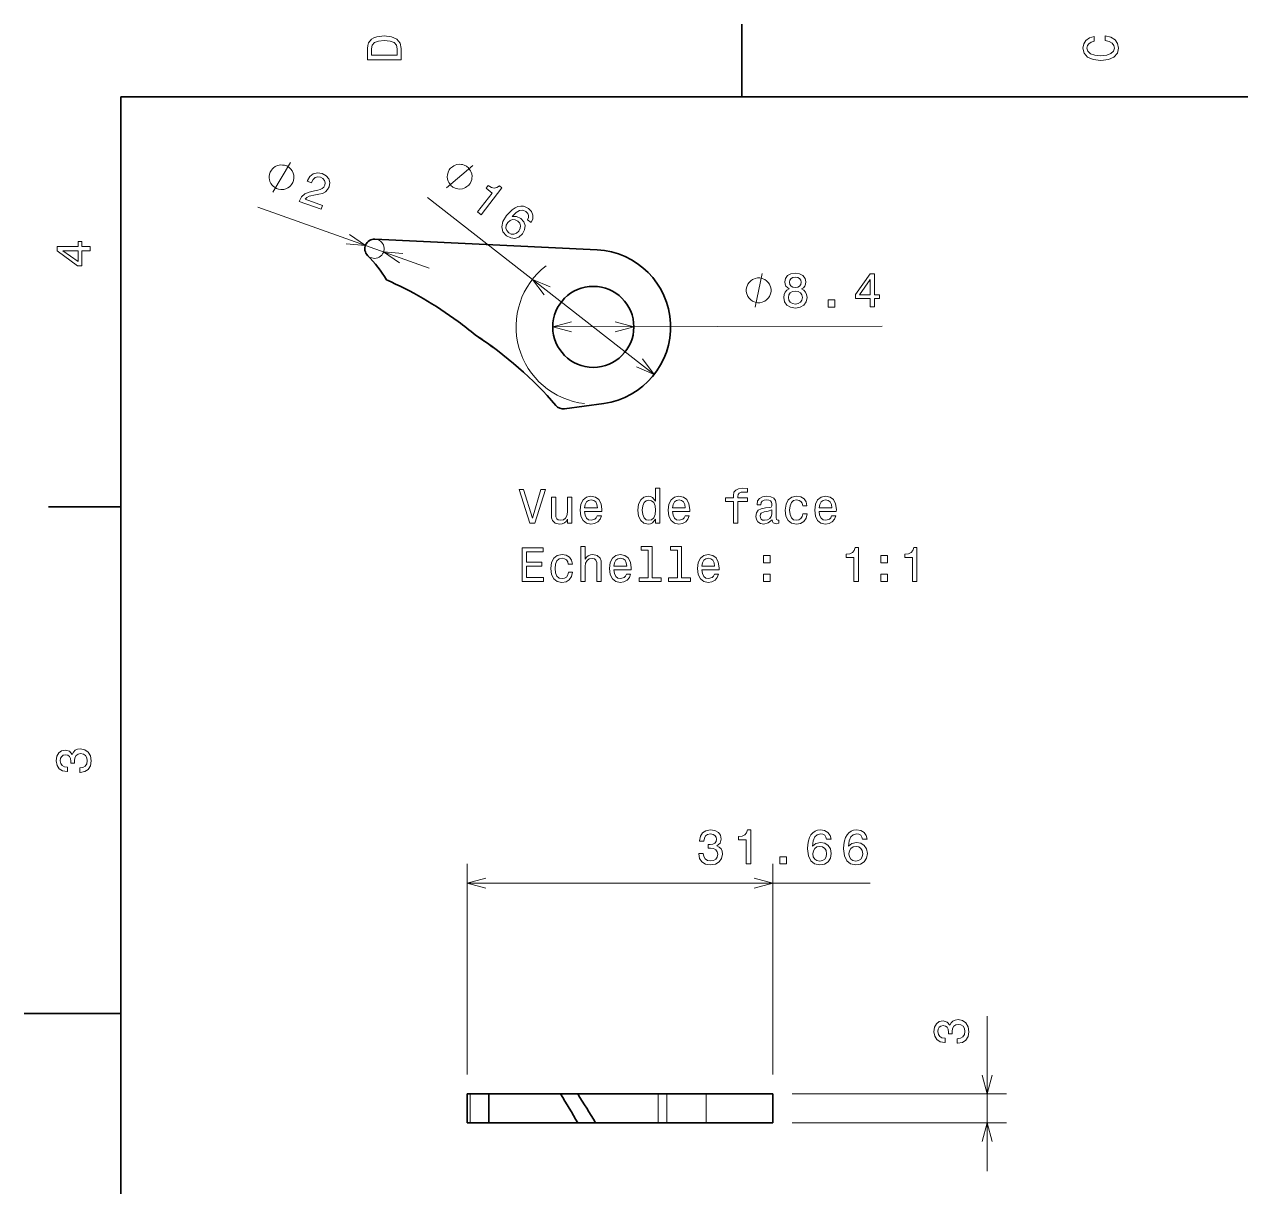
# Model space of a CAD drawing. Extents: x 0 to 297, y 0 to 210.
# Drawn here: x 0 to 126, y 87.1 to 207.5 of the extents above; entities that cross this region are included whole.
import ezdxf

# ---------------------------------------------------------------- set-up
doc = ezdxf.new("R2010")
doc.units = 0

msp = doc.modelspace()

# ---------------------------------------------------------------- linework, layer by layer
at = {"color": 7, "lineweight": 35, "ltscale": 0.1875}
for p, q in [((74.300003, 200), (74.300003, 207.5)), ((10, 157.5), (2.5, 157.5))]:
    msp.add_line(p, q, dxfattribs=at)
at = {"color": 7, "lineweight": 35}
for p, q in [((287, 200), (10, 200)), ((10, 200), (10, 10)), ((59.311302, 184.139481), (36.312973, 185.243851))]:
    msp.add_line(p, q, dxfattribs=at)
at = {"color": 7, "lineweight": 13}
for p, q in [((41.768387, 189.552872), (65.23204, 171.223862)), ((54.7276, 176.139801), (88.852127, 176.211899)), ((45.868938, 98.671158), (45.868938, 120.491928)), ((77.531517, 98.671158), (77.531517, 120.491928)), ((45.868938, 118.491928), (87.591652, 118.491928)), ((79.531517, 96.671158), (101.727554, 96.671158)), ((79.531517, 93.671158), (101.727554, 93.671158))]:
    msp.add_line(p, q, dxfattribs=at)
at = {"color": 7, "lineweight": 13, "ltscale": 0.470825}
msp.add_line((24.174345, 188.546341), (41.917938, 182.233932), dxfattribs=at)
at = {"color": 7, "lineweight": 35, "ltscale": 0.102609}
msp.add_line((60.00647, 168.221771), (55.939613, 167.668259), dxfattribs=at)
at = {"color": 7, "lineweight": 35, "ltscale": 0.25}
msp.add_line((10, 105), (0, 105), dxfattribs=at)
at = {"color": 7, "lineweight": 13, "ltscale": 0.4009}
msp.add_line((99.727554, 88.671158), (99.727554, 104.707176), dxfattribs=at)
at = {"color": 7, "lineweight": 35, "ltscale": 0.007285}
for p, q in [((45.868938, 96.671158), (46.160347, 96.671158)), ((45.868938, 93.671158), (46.160347, 93.671158))]:
    msp.add_line(p, q, dxfattribs=at)
at = {"color": 7, "lineweight": 35, "ltscale": 0.075}
for p, q in [((45.868938, 96.671158), (45.868938, 93.671158)), ((48.107155, 96.671158), (48.107155, 93.671158)), ((77.531517, 96.671158), (77.531517, 93.671158))]:
    msp.add_line(p, q, dxfattribs=at)
at = {"color": 7, "lineweight": 13, "ltscale": 0.075}
for p, q in [((46.160347, 96.671158), (46.160347, 93.671158)), ((65.646683, 93.671158), (65.646683, 96.671158)), ((66.543541, 93.671158), (66.543541, 96.671158)), ((70.610397, 93.671158), (70.610397, 96.671158))]:
    msp.add_line(p, q, dxfattribs=at)
at = {"color": 7, "lineweight": 35, "ltscale": 0.04867}
for p, q in [((46.160347, 96.671158), (48.107155, 96.671158)), ((46.160347, 93.671158), (48.107151, 93.671158))]:
    msp.add_line(p, q, dxfattribs=at)
at = {"color": 7, "lineweight": 35, "ltscale": 0.185751}
msp.add_line((55.537804, 96.671158), (48.107758, 96.671158), dxfattribs=at)
at = {"color": 7, "lineweight": 35, "ltscale": 0.044359}
msp.add_line((57.312172, 96.671158), (55.537804, 96.671158), dxfattribs=at)
at = {"color": 7, "lineweight": 35, "ltscale": 0.208363}
msp.add_line((57.312172, 96.671158), (65.646683, 96.671158), dxfattribs=at)
at = {"color": 7, "lineweight": 35, "ltscale": 0.022421}
for p, q in [((65.646683, 96.671158), (66.543541, 96.671158)), ((65.646683, 93.671158), (66.543541, 93.671158))]:
    msp.add_line(p, q, dxfattribs=at)
at = {"color": 7, "lineweight": 35, "ltscale": 0.101671}
for p, q in [((70.610397, 96.671158), (66.543541, 96.671158)), ((70.610397, 93.671158), (66.543541, 93.671158))]:
    msp.add_line(p, q, dxfattribs=at)
at = {"color": 7, "lineweight": 35, "ltscale": 0.173028}
for p, q in [((70.610397, 96.671158), (77.531517, 96.671158)), ((70.610397, 93.671158), (77.531517, 93.671158))]:
    msp.add_line(p, q, dxfattribs=at)
at = {"color": 7, "lineweight": 35, "ltscale": 0.23011}
msp.add_line((48.107758, 93.671158), (57.312172, 93.671158), dxfattribs=at)
at = {"color": 7, "lineweight": 35, "ltscale": 0.046214}
msp.add_line((57.312172, 93.671158), (59.160751, 93.671158), dxfattribs=at)
at = {"color": 7, "lineweight": 35, "ltscale": 0.162148}
msp.add_line((59.160751, 93.671158), (65.646683, 93.671158), dxfattribs=at)
at = {"color": 7, "lineweight": 13}
for points in [[(35.533215, 204.994965), (35.533215, 203.829971), (39.033215, 203.829971), (39.033215, 204.994965), (38.922264, 205.544678), (38.584366, 205.953171), (38.034657, 206.205338), (37.283215, 206.296112), (36.516644, 206.215424), (36.21405, 206.114563), (35.971977, 205.973343), (35.644165, 205.56485), (35.563473, 205.297562)], [(35.951801, 204.959656), (36.027451, 205.342941), (36.259438, 205.605194), (36.672985, 205.761536), (37.283215, 205.811966), (37.873272, 205.756485), (38.286816, 205.600143), (38.533936, 205.332855), (38.614628, 204.959656), (38.614628, 204.298996), (35.951801, 204.298996)], [(111.93206, 205.817017), (112.35569, 205.716141), (112.658287, 205.549713), (112.844887, 205.317734), (112.905403, 205.045395), (112.814629, 204.71759), (112.54229, 204.460388), (112.098488, 204.28891), (111.483215, 204.233429), (110.872986, 204.28891), (110.424141, 204.455338), (110.151802, 204.71254), (110.055984, 205.045395), (110.106415, 205.287476), (110.247627, 205.494247), (110.474571, 205.655624), (110.787247, 205.766571), (110.787247, 206.245682), (110.308144, 206.094391), (109.94503, 205.832138), (109.718086, 205.474075), (109.637398, 205.045395), (109.763474, 204.510818), (110.116501, 204.10231), (110.696472, 203.840057), (111.483215, 203.749283), (112.269958, 203.840057), (112.84993, 204.10231), (113.208, 204.510818), (113.329041, 205.045395), (113.233215, 205.51442), (112.965927, 205.892654), (112.527161, 206.159943), (111.93206, 206.301163)], [(27.849461, 191.219131), (27.888565, 191.329056), (27.911814, 191.568436), (27.91551, 191.752869), (27.899656, 191.882339), (27.848394, 192.086319), (27.742172, 192.309845), (27.6164, 192.478424), (27.526033, 192.572495), (27.380709, 192.686096), (27.180426, 192.819275), (27.070507, 192.858368), (26.960588, 192.897476), (26.721201, 192.920731), (26.536772, 192.924423), (26.407301, 192.908569), (26.20332, 192.857315), (25.979786, 192.751083), (25.811213, 192.62532), (25.71715, 192.534943), (25.603535, 192.389618), (25.470367, 192.189346), (25.431263, 192.079422), (25.392159, 191.969498), (25.36891, 191.730118), (25.365211, 191.545685), (25.381067, 191.416214), (25.432329, 191.212234), (25.538549, 190.988708), (25.664324, 190.820129), (25.754688, 190.726059), (25.900015, 190.612457), (26.100298, 190.479279), (26.210217, 190.440186), (26.320133, 190.401077), (26.559523, 190.377823), (26.743952, 190.37413), (26.873421, 190.389984), (27.077402, 190.441238), (27.300936, 190.54747), (27.469511, 190.673233), (27.563574, 190.763611), (27.677189, 190.908936), (27.810356, 191.109207)], [(46.099579, 190.92804), (46.171398, 191.019974), (46.269066, 191.239777), (46.33083, 191.413589), (46.356682, 191.541443), (46.372471, 191.751175), (46.342293, 191.996811), (46.276199, 192.196487), (46.220169, 192.31427), (46.118172, 192.467972), (45.970203, 192.657578), (45.878265, 192.729401), (45.786324, 192.801224), (45.566532, 192.898895), (45.392715, 192.960663), (45.264862, 192.986511), (45.05513, 193.002289), (44.809494, 192.972122), (44.609821, 192.906021), (44.492031, 192.849991), (44.338333, 192.748001), (44.14872, 192.600021), (44.0769, 192.508087), (44.005081, 192.416153), (43.90741, 192.19635), (43.84565, 192.022537), (43.819798, 191.894684), (43.804008, 191.684952), (43.834187, 191.439316), (43.900276, 191.239655), (43.956306, 191.121857), (44.058304, 190.968155), (44.206276, 190.778549), (44.298214, 190.706726), (44.390152, 190.634903), (44.609943, 190.537231), (44.783764, 190.475479), (44.911613, 190.449615), (45.121346, 190.433838), (45.366985, 190.464005), (45.566658, 190.530106), (45.684448, 190.586136), (45.838146, 190.688126), (46.027756, 190.836105)], [(28.475889, 189.138824), (30.742355, 188.33252), (30.887728, 188.74115), (29.096411, 189.378418), (29.27564, 189.566238), (29.512619, 189.690704), (30.160053, 189.840424), (30.491104, 189.88324), (30.877388, 189.975983), (31.185228, 190.134109), (31.41325, 190.368805), (31.574022, 190.670258), (31.635239, 191.098114), (31.523483, 191.491165), (31.252371, 191.812439), (30.835836, 192.040924), (30.350956, 192.122421), (29.924648, 192.022491), (29.574551, 191.745575), (29.331177, 191.302231), (29.307512, 191.235703), (29.739899, 191.081879), (29.753422, 191.119888), (29.911131, 191.42778), (30.123941, 191.61972), (30.382347, 191.699081), (30.671778, 191.654999), (30.930462, 191.50943), (31.092516, 191.317963), (31.159634, 191.085327), (31.124319, 190.835602), (31.013302, 190.62886), (30.857098, 190.475662), (30.647577, 190.36821), (30.3878, 190.300049), (30.05337, 190.247726), (29.482918, 190.11879), (29.043499, 189.921829), (28.713457, 189.611008), (28.480961, 189.153091)], [(46.935066, 188.054733), (47.296734, 187.772202), (49.466866, 190.550278), (49.196609, 190.761398), (48.935692, 190.574844), (48.665325, 190.523651), (48.372223, 190.59903), (48.045338, 190.803192), (47.824909, 190.521011), (48.468754, 190.018051)], [(52.478691, 186.968826), (52.654655, 187.349731), (52.666061, 187.724792), (52.513779, 188.086929), (52.204399, 188.411804), (51.948181, 188.567169), (51.686501, 188.649979), (51.411411, 188.666489), (51.123779, 188.609589), (50.833797, 188.484146), (50.538353, 188.286163), (50.237446, 188.015656), (49.945236, 187.674362), (49.56797, 187.060318), (49.442932, 186.49884), (49.564423, 186.007172), (49.928452, 185.588409), (50.36985, 185.358795), (50.809868, 185.315842), (51.230377, 185.460922), (51.589775, 185.781738), (51.817154, 186.212082), (51.86097, 186.64502), (51.721603, 187.048264), (51.421539, 187.385071), (50.98188, 187.60051), (50.522739, 187.594406), (50.923862, 187.985016), (51.29631, 188.199646), (51.636971, 188.234314), (51.956898, 188.086777), (52.130775, 187.89975), (52.216606, 187.698318), (52.207302, 187.481598), (52.113052, 187.25444)], [(51.201164, 186.078903), (50.961853, 185.862671), (50.701546, 185.758835), (50.423355, 185.771362), (50.169746, 185.905487), (49.966305, 186.128403), (49.883705, 186.391312), (49.917469, 186.672119), (50.077293, 186.950439), (50.309521, 187.165802), (50.566719, 187.265671), (50.842682, 187.242081), (51.123238, 187.093323), (51.303703, 186.881943), (51.384567, 186.633194), (51.34993, 186.359467)], [(6.833213, 184.02739), (6.833213, 184.481277), (5.965778, 184.481277), (5.965778, 184.98056), (5.56232, 184.98056), (5.56232, 184.481277), (3.408862, 184.481277), (3.408862, 184.022339), (5.521974, 182.489197), (5.965778, 182.489197), (5.965778, 184.02739)], [(5.56232, 182.912827), (3.993876, 184.02739), (5.56232, 184.02739)], [(79.228516, 180.077744), (78.971611, 179.935989), (78.795517, 179.738937), (78.685089, 179.491577), (78.650414, 179.193954), (78.732056, 178.745285), (78.964775, 178.397797), (79.343483, 178.176697), (79.858078, 178.092041), (80.367256, 178.178848), (80.745033, 178.40155), (80.97628, 178.750031), (81.061073, 179.199051), (81.020096, 179.496521), (80.913666, 179.743408), (80.731697, 179.939713), (80.479233, 180.080383), (80.68071, 180.201859), (80.821564, 180.368576), (80.906876, 180.570496), (80.936615, 180.817673), (80.855164, 181.175568), (80.642738, 181.462585), (80.299408, 181.648453), (79.85041, 181.718109), (79.396675, 181.646545), (79.054131, 181.459229), (78.837875, 181.17131), (78.762985, 180.81308), (78.788727, 180.56601), (78.874886, 180.364471)], [(87.607269, 178.209274), (88.061157, 178.210236), (88.059326, 179.077667), (88.558601, 179.07872), (88.557755, 179.482178), (88.058472, 179.481125), (88.053925, 181.634583), (87.594994, 181.633606), (86.066315, 179.517273), (86.067253, 179.073456), (87.605438, 179.076706)], [(77.336159, 179.937576), (77.335915, 180.054245), (77.277084, 180.28746), (77.218384, 180.462341), (77.159805, 180.578873), (77.042763, 180.753632), (76.867393, 180.928253), (76.692154, 181.044556), (76.575363, 181.102646), (76.400238, 181.160614), (76.166779, 181.218445), (76.050117, 181.218201), (75.933449, 181.217957), (75.700241, 181.159134), (75.52536, 181.100433), (75.408821, 181.04184), (75.23407, 180.924805), (75.059441, 180.749435), (74.943138, 180.574188), (74.885056, 180.457397), (74.827087, 180.282288), (74.769249, 180.048828), (74.769493, 179.932159), (74.769745, 179.815491), (74.828568, 179.582291), (74.887276, 179.40741), (74.945854, 179.290863), (75.062889, 179.116104), (75.238258, 178.941483), (75.413506, 178.82518), (75.530296, 178.767105), (75.705414, 178.709137), (75.938873, 178.651291), (76.055542, 178.651535), (76.172203, 178.651794), (76.405411, 178.710617), (76.580292, 178.769318), (76.696831, 178.827896), (76.87159, 178.944931), (77.046219, 179.1203), (77.162514, 179.295547), (77.220604, 179.412338), (77.278564, 179.587463), (77.336403, 179.820923)], [(79.24218, 180.773743), (79.282051, 180.995728), (79.402725, 181.16745), (79.594147, 181.273773), (79.851265, 181.314651), (80.103516, 181.274841), (80.29538, 181.169342), (80.416779, 180.998123), (80.462639, 180.776321), (80.417725, 180.549286), (80.297058, 180.372513), (80.105667, 180.256119), (79.853577, 180.220276), (79.596291, 180.260086), (79.404411, 180.370621), (79.283005, 180.54689)], [(86.490036, 179.477814), (87.601273, 181.048615), (87.604584, 179.480164)], [(79.134537, 179.205063), (79.179367, 179.472458), (79.325188, 179.6745), (79.551857, 179.806091), (79.854355, 179.852127), (80.152, 179.807358), (80.379227, 179.676727), (80.525902, 179.475296), (80.576897, 179.208115), (80.527077, 178.920547), (80.381279, 178.703384), (80.154633, 178.561691), (79.857178, 178.515671), (79.554489, 178.560425), (79.327248, 178.701157), (79.180534, 178.917694)], [(83.245895, 178.200058), (83.941856, 178.201538), (83.940269, 178.952972), (83.244308, 178.951508)], [(53.491833, 159.307541), (52.614311, 156.326981), (51.711571, 159.307541), (51.232464, 159.307541), (52.362148, 155.80249), (52.86647, 155.80249), (53.97094, 159.307541)], [(65.378723, 156.221085), (65.378723, 155.80249), (65.822525, 155.80249), (65.822525, 159.423523), (65.383759, 159.423523), (65.383759, 158.097153), (65.045868, 158.480438), (64.839096, 158.571228), (64.602066, 158.606522), (64.173386, 158.505661), (63.840534, 158.223236), (63.623676, 157.769348), (63.548027, 157.159119), (63.623676, 156.548889), (63.840534, 156.089951), (64.173386, 155.80249), (64.602066, 155.706665), (64.839096, 155.741974), (65.050911, 155.832748)], [(73.437798, 158.041687), (73.437798, 155.80249), (73.881607, 155.80249), (73.881607, 158.041687), (74.890244, 158.041687), (74.890244, 158.419922), (73.881607, 158.419922), (73.881607, 158.586349), (73.916901, 158.788086), (74.032898, 158.924255), (74.229584, 159.004944), (74.512009, 159.035202), (74.890244, 159.01503), (74.890244, 159.398315), (74.41114, 159.423523), (73.977425, 159.378143), (73.674828, 159.241974), (73.493271, 159.004944), (73.437798, 158.667038), (73.437798, 158.419922), (72.625839, 158.419922), (72.625839, 158.041687)], [(56.694283, 158.510696), (56.250477, 158.510696), (56.250477, 156.947296), (56.200043, 156.584198), (56.053791, 156.321945), (55.826847, 156.160553), (55.529297, 156.110123), (55.292263, 156.150467), (55.140968, 156.271515), (55.055233, 156.478287), (55.035061, 156.770782), (55.035061, 158.510696), (54.591255, 158.510696), (54.591255, 156.730438), (54.606384, 156.372375), (54.702206, 156.074829), (54.994713, 155.80249), (55.463734, 155.706665), (55.715897, 155.741974), (55.932755, 155.832748), (56.119354, 155.98909), (56.270649, 156.216034), (56.270649, 155.80249), (56.694283, 155.80249)], [(58.030735, 157.028), (59.805954, 157.028), (59.810997, 157.234772), (59.730305, 157.814743), (59.5084, 158.248459), (59.155376, 158.510696), (58.686356, 158.606522), (58.227421, 158.505661), (57.874397, 158.223236), (57.647449, 157.764313), (57.566761, 157.159119), (57.642406, 156.538803), (57.869354, 156.084915), (58.217335, 155.80249), (58.671227, 155.706665), (59.064598, 155.772232), (59.387363, 155.943695), (59.624397, 156.216034), (59.760563, 156.579147), (59.321804, 156.579147), (59.231026, 156.377411), (59.099899, 156.22612), (58.7267, 156.105087), (58.43924, 156.160553), (58.222378, 156.337067), (58.081169, 156.624542), (58.030735, 157.012863)], [(58.030735, 157.401199), (58.086212, 157.749176), (58.222378, 158.006378), (58.429153, 158.16272), (58.701485, 158.218201), (58.968777, 158.16272), (59.175549, 158.006378), (59.301628, 157.749176), (59.347019, 157.401199)], [(64.677711, 158.208115), (64.970215, 158.137512), (65.192123, 157.940826), (65.323242, 157.613007), (65.373672, 157.159119), (65.323242, 156.70018), (65.192123, 156.372375), (64.970215, 156.170639), (64.677711, 156.105087), (64.40033, 156.170639), (64.188515, 156.372375), (64.04731, 156.705231), (64.001915, 157.159119), (64.04731, 157.607971), (64.188515, 157.935776), (64.40033, 158.137512)], [(67.138809, 157.028), (68.914024, 157.028), (68.919067, 157.234772), (68.838371, 157.814743), (68.61647, 158.248459), (68.263443, 158.510696), (67.794426, 158.606522), (67.335495, 158.505661), (66.982468, 158.223236), (66.755524, 157.764313), (66.674828, 157.159119), (66.750481, 156.538803), (66.977425, 156.084915), (67.325409, 155.80249), (67.779297, 155.706665), (68.172668, 155.772232), (68.495438, 155.943695), (68.732468, 156.216034), (68.868637, 156.579147), (68.429871, 156.579147), (68.339096, 156.377411), (68.20797, 156.22612), (67.83477, 156.105087), (67.54731, 156.160553), (67.330444, 156.337067), (67.18924, 156.624542), (67.138809, 157.012863)], [(67.138809, 157.401199), (67.194283, 157.749176), (67.330444, 158.006378), (67.537216, 158.16272), (67.809555, 158.218201), (68.076843, 158.16272), (68.283615, 158.006378), (68.409698, 157.749176), (68.455086, 157.401199)], [(77.467339, 156.155518), (77.467339, 156.140381), (77.492554, 155.968918), (77.568199, 155.847885), (77.885925, 155.75206), (78.133041, 155.792404), (78.133041, 156.135345), (78.02713, 156.120209), (77.885925, 156.185776), (77.86071, 156.387512), (77.86071, 157.78952), (77.800186, 158.147598), (77.623672, 158.39975), (77.31604, 158.551056), (76.882324, 158.606522), (76.458694, 158.546005), (76.146011, 158.374542), (75.949326, 158.107239), (75.883759, 157.754227), (75.883759, 157.723953), (76.282181, 157.723953), (76.317482, 157.935776), (76.428429, 158.087067), (76.609985, 158.177856), (76.867195, 158.21315), (77.114311, 158.187943), (77.290825, 158.112289), (77.396729, 157.981171), (77.432037, 157.799606), (77.411865, 157.587799), (77.331169, 157.481888), (77.12944, 157.431458), (76.751198, 157.391113), (76.317482, 157.300323), (76.009842, 157.138947), (75.828285, 156.88678), (75.772812, 156.51358), (75.823242, 156.180725), (75.979584, 155.933609), (76.231743, 155.777267), (76.579727, 155.721802), (77.048752, 155.827713)], [(80.619354, 157.613007), (81.058113, 157.613007), (80.967331, 158.016464), (80.750473, 158.334198), (80.412582, 158.530884), (79.973816, 158.606522), (79.48967, 158.505661), (79.121513, 158.223236), (78.889526, 157.764313), (78.808838, 157.149033), (78.884483, 156.538803), (79.111427, 156.084915), (79.469498, 155.80249), (79.958694, 155.706665), (80.39241, 155.782318), (80.730301, 155.994125), (80.962296, 156.326981), (81.063156, 156.770782), (80.639526, 156.770782), (80.563873, 156.488373), (80.422668, 156.27655), (80.22094, 156.145432), (79.973816, 156.105087), (79.666183, 156.170639), (79.444283, 156.372375), (79.308113, 156.70018), (79.262726, 157.164154), (79.308113, 157.618057), (79.449326, 157.945862), (79.67627, 158.147598), (79.973816, 158.218201), (80.236069, 158.172806), (80.432755, 158.056808), (80.563873, 157.865173)], [(82.318924, 157.028), (84.094131, 157.028), (84.099182, 157.234772), (84.018486, 157.814743), (83.796585, 158.248459), (83.443558, 158.510696), (82.974541, 158.606522), (82.51561, 158.505661), (82.162582, 158.223236), (81.935638, 157.764313), (81.854942, 157.159119), (81.930588, 156.538803), (82.157532, 156.084915), (82.505524, 155.80249), (82.959412, 155.706665), (83.352783, 155.772232), (83.675552, 155.943695), (83.912582, 156.216034), (84.048752, 156.579147), (83.609985, 156.579147), (83.519211, 156.377411), (83.388084, 156.22612), (83.014885, 156.105087), (82.727417, 156.160553), (82.510559, 156.337067), (82.369354, 156.624542), (82.318924, 157.012863)], [(82.318924, 157.401199), (82.374397, 157.749176), (82.510559, 158.006378), (82.717331, 158.16272), (82.98967, 158.218201), (83.256958, 158.16272), (83.46373, 158.006378), (83.589813, 157.749176), (83.635201, 157.401199)], [(77.416901, 156.75061), (77.356384, 156.488373), (77.195, 156.286636), (76.952927, 156.155518), (76.65538, 156.110123), (76.46373, 156.135345), (76.327568, 156.216034), (76.241837, 156.357239), (76.216614, 156.553925), (76.236786, 156.730438), (76.317482, 156.856522), (76.640244, 156.997742), (77.048752, 157.058258), (77.416901, 157.179291)], [(51.555233, 149.755661), (53.774254, 149.755661), (53.774254, 150.179291), (52.019211, 150.179291), (52.019211, 151.364456), (53.582611, 151.364456), (53.582611, 151.783035), (52.019211, 151.783035), (52.019211, 152.832031), (53.733906, 152.832031), (53.733906, 153.255661), (51.555233, 153.255661)], [(56.331169, 151.566177), (56.769928, 151.566177), (56.679153, 151.969635), (56.462292, 152.287369), (56.124397, 152.484055), (55.685635, 152.559692), (55.201485, 152.458832), (54.833328, 152.176407), (54.601341, 151.717484), (54.520649, 151.102203), (54.596298, 150.491974), (54.823242, 150.038086), (55.181313, 149.755661), (55.670506, 149.659836), (56.104225, 149.735489), (56.44212, 149.947296), (56.674107, 150.280151), (56.774971, 150.723953), (56.351341, 150.723953), (56.275692, 150.441544), (56.134483, 150.229721), (55.932755, 150.098602), (55.685635, 150.058258), (55.377998, 150.12381), (55.156097, 150.325546), (55.019928, 150.653351), (54.974541, 151.11734), (55.019928, 151.571228), (55.16114, 151.899033), (55.388084, 152.100769), (55.685635, 152.171371), (55.947884, 152.125977), (56.144569, 152.009979), (56.275692, 151.818344)], [(57.642406, 149.755661), (58.086212, 149.755661), (58.086212, 151.319061), (58.131599, 151.677124), (58.277855, 151.939377), (58.504799, 152.100769), (58.807392, 152.161285), (59.049469, 152.110855), (59.200768, 151.974686), (59.276413, 151.747742), (59.301628, 151.445145), (59.301628, 149.755661), (59.745434, 149.755661), (59.745434, 151.535919), (59.725262, 151.893982), (59.634483, 152.191544), (59.336933, 152.463867), (58.872955, 152.559692), (58.620796, 152.524399), (58.403934, 152.428574), (58.222378, 152.277267), (58.086212, 152.070496), (58.086212, 153.376694), (57.642406, 153.376694)], [(61.066757, 150.981171), (62.841976, 150.981171), (62.847019, 151.187943), (62.766327, 151.767914), (62.544426, 152.20163), (62.191399, 152.463867), (61.722378, 152.559692), (61.263447, 152.458832), (60.910419, 152.176407), (60.683475, 151.717484), (60.602783, 151.112289), (60.678432, 150.491974), (60.905376, 150.038086), (61.253357, 149.755661), (61.707249, 149.659836), (62.10062, 149.725403), (62.423386, 149.896866), (62.660419, 150.169205), (62.796585, 150.532318), (62.357826, 150.532318), (62.267048, 150.330582), (62.135925, 150.179291), (61.762726, 150.058258), (61.475262, 150.113724), (61.2584, 150.290237), (61.117191, 150.577713), (61.066757, 150.966034)], [(64.597015, 153.003494), (64.597015, 150.12886), (63.684196, 150.12886), (63.684196, 149.755661), (65.948601, 149.755661), (65.948601, 150.12886), (65.040825, 150.12886), (65.040825, 153.376694), (63.901054, 153.376694), (63.901054, 153.003494)], [(67.633041, 153.003494), (67.633041, 150.12886), (66.720215, 150.12886), (66.720215, 149.755661), (68.984627, 149.755661), (68.984627, 150.12886), (68.076843, 150.12886), (68.076843, 153.376694), (66.937073, 153.376694), (66.937073, 153.003494)], [(70.174828, 150.981171), (71.950043, 150.981171), (71.955086, 151.187943), (71.874397, 151.767914), (71.652496, 152.20163), (71.299469, 152.463867), (70.830444, 152.559692), (70.371513, 152.458832), (70.018494, 152.176407), (69.791542, 151.717484), (69.710854, 151.112289), (69.786499, 150.491974), (70.013443, 150.038086), (70.361427, 149.755661), (70.815323, 149.659836), (71.208694, 149.725403), (71.531456, 149.896866), (71.768494, 150.169205), (71.904655, 150.532318), (71.465897, 150.532318), (71.375114, 150.330582), (71.243996, 150.179291), (70.870796, 150.058258), (70.583328, 150.113724), (70.36647, 150.290237), (70.225266, 150.577713), (70.174828, 150.966034)], [(76.554512, 151.712433), (77.250473, 151.712433), (77.250473, 152.463867), (76.554512, 152.463867)], [(85.919785, 149.755661), (86.378716, 149.755661), (86.378716, 153.280884), (86.035782, 153.280884), (85.945, 152.973236), (85.763443, 152.766464), (85.486069, 152.645432), (85.102783, 152.605087), (85.102783, 152.247009), (85.919785, 152.247009)], [(88.698601, 151.712433), (89.394562, 151.712433), (89.394562, 152.463867), (88.698601, 152.463867)], [(91.991829, 149.755661), (92.45076, 149.755661), (92.45076, 153.280884), (92.107819, 153.280884), (92.017044, 152.973236), (91.835487, 152.766464), (91.558105, 152.645432), (91.17482, 152.605087), (91.17482, 152.247009), (91.991829, 152.247009)], [(61.066757, 151.35437), (61.122234, 151.702347), (61.2584, 151.959549), (61.465176, 152.115891), (61.737511, 152.171371), (62.004799, 152.115891), (62.211571, 151.959549), (62.337654, 151.702347), (62.383041, 151.35437)], [(70.174828, 151.35437), (70.230301, 151.702347), (70.36647, 151.959549), (70.573242, 152.115891), (70.845581, 152.171371), (71.112869, 152.115891), (71.319641, 151.959549), (71.445724, 151.702347), (71.491112, 151.35437)], [(76.554512, 149.755661), (77.250473, 149.755661), (77.250473, 150.507095), (76.554512, 150.507095)], [(88.698601, 149.755661), (89.394562, 149.755661), (89.394562, 150.507095), (88.698601, 150.507095)], [(5.73379, 129.979111), (5.769093, 129.979111), (6.253242, 130.059799), (6.616354, 130.296829), (6.848343, 130.670029), (6.934078, 131.164276), (6.848343, 131.688766), (6.626441, 132.082138), (6.273415, 132.334305), (5.819525, 132.425079), (5.521974, 132.384735), (5.279899, 132.273788), (5.0933, 132.092224), (4.957133, 131.850143), (4.684798, 132.177963), (4.251081, 132.293961), (3.857709, 132.218307), (3.560158, 132.00145), (3.373559, 131.648422), (3.307997, 131.164276), (3.388689, 130.710388), (3.610591, 130.362396), (3.963617, 130.135452), (4.432637, 130.059799), (4.46794, 130.059799), (4.46794, 130.508652), (4.145173, 130.548996), (3.913184, 130.680115), (3.771974, 130.891937), (3.721542, 131.189484), (3.761888, 131.451736), (3.867795, 131.643372), (4.039265, 131.759369), (4.271254, 131.804764), (4.518372, 131.759369), (4.684798, 131.638336), (4.785663, 131.426514), (4.815922, 131.139053), (4.810879, 130.942368), (5.209294, 130.942368), (5.199208, 131.189484), (5.244596, 131.507217), (5.365634, 131.744247), (5.56232, 131.885452), (5.819525, 131.935883), (6.112032, 131.880417), (6.328891, 131.734161), (6.465058, 131.502167), (6.510447, 131.194534), (6.460014, 130.876801), (6.308718, 130.644821), (6.066643, 130.498566), (5.73379, 130.443085)], [(69.858658, 121.591347), (69.858658, 121.556046), (69.939346, 121.071899), (70.176376, 120.708786), (70.549576, 120.476791), (71.043808, 120.39106), (71.568306, 120.476791), (71.961678, 120.6987), (72.213837, 121.05172), (72.304619, 121.505615), (72.264267, 121.803162), (72.15332, 122.045242), (71.971764, 122.231842), (71.729691, 122.368004), (72.057495, 122.640335), (72.173492, 123.074059), (72.097847, 123.46743), (71.880981, 123.764977), (71.527962, 123.951576), (71.043808, 124.017143), (70.58992, 123.936447), (70.241936, 123.714546), (70.014992, 123.361519), (69.939346, 122.892502), (69.939346, 122.857201), (70.388191, 122.857201), (70.428535, 123.179962), (70.559662, 123.411957), (70.771477, 123.553162), (71.069031, 123.603592), (71.331276, 123.563248), (71.522919, 123.457344), (71.638916, 123.285873), (71.684296, 123.053886), (71.638916, 122.806763), (71.517876, 122.640335), (71.306061, 122.539474), (71.018593, 122.509216), (70.821907, 122.514259), (70.821907, 122.115845), (71.069031, 122.125931), (71.386749, 122.080544), (71.623779, 121.959503), (71.764992, 121.762817), (71.81543, 121.505615), (71.759949, 121.213104), (71.613693, 120.996246), (71.381706, 120.860077), (71.074066, 120.81469), (70.756348, 120.86512), (70.524353, 121.016418), (70.378105, 121.258499), (70.322632, 121.591347)], [(74.774796, 120.491928), (75.233719, 120.491928), (75.233719, 124.017143), (74.890785, 124.017143), (74.800003, 123.709503), (74.618454, 123.502731), (74.341072, 123.381691), (73.957787, 123.341347), (73.957787, 122.983276), (74.774796, 122.983276)], [(83.547989, 123.048843), (83.452164, 123.457344), (83.23027, 123.759933), (82.887329, 123.951576), (82.443527, 124.017143), (82.145973, 123.981842), (81.888763, 123.886017), (81.661819, 123.729675), (81.470184, 123.507774), (81.318878, 123.230392), (81.207932, 122.892502), (81.137329, 122.494087), (81.117157, 122.045242), (81.197845, 121.329102), (81.444962, 120.809647), (81.843384, 120.496964), (82.388046, 120.39106), (82.877243, 120.481842), (83.250443, 120.718872), (83.492508, 121.092072), (83.578247, 121.566132), (83.492508, 122.045242), (83.260529, 122.413391), (82.902451, 122.645386), (82.458649, 122.726074), (81.979546, 122.625214), (81.621475, 122.337746), (81.697128, 122.892502), (81.858505, 123.290916), (82.105621, 123.527946), (82.448563, 123.608643), (82.700729, 123.568291), (82.892365, 123.462387), (83.018448, 123.285873), (83.084015, 123.048843)], [(87.284012, 123.048843), (87.188187, 123.457344), (86.966293, 123.759933), (86.623352, 123.951576), (86.17955, 124.017143), (85.881996, 123.981842), (85.624786, 123.886017), (85.397842, 123.729675), (85.206207, 123.507774), (85.054901, 123.230392), (84.943954, 122.892502), (84.873352, 122.494087), (84.85318, 122.045242), (84.933868, 121.329102), (85.180984, 120.809647), (85.579407, 120.496964), (86.124069, 120.39106), (86.613266, 120.481842), (86.986465, 120.718872), (87.228531, 121.092072), (87.31427, 121.566132), (87.228531, 122.045242), (86.996552, 122.413391), (86.638474, 122.645386), (86.194672, 122.726074), (85.715569, 122.625214), (85.357498, 122.337746), (85.433151, 122.892502), (85.594528, 123.290916), (85.841644, 123.527946), (86.184586, 123.608643), (86.436752, 123.568291), (86.628387, 123.462387), (86.754471, 123.285873), (86.820038, 123.048843)], [(83.08905, 121.561089), (83.033585, 121.243362), (82.892365, 121.001289), (82.665421, 120.839905), (82.383003, 120.789474), (82.085449, 120.839905), (81.858505, 120.996246), (81.71225, 121.238319), (81.66687, 121.556046), (81.7173, 121.868729), (81.858505, 122.105759), (82.0905, 122.257057), (82.403175, 122.312531), (82.675507, 122.257057), (82.892365, 122.110802), (83.033585, 121.873772)], [(86.825073, 121.561089), (86.769608, 121.243362), (86.628387, 121.001289), (86.401443, 120.839905), (86.119026, 120.789474), (85.821472, 120.839905), (85.594528, 120.996246), (85.448273, 121.238319), (85.402893, 121.556046), (85.453323, 121.868729), (85.594528, 122.105759), (85.826523, 122.257057), (86.139198, 122.312531), (86.41153, 122.257057), (86.628387, 122.110802), (86.769608, 121.873772)], [(78.253609, 120.491928), (78.94957, 120.491928), (78.94957, 121.243362), (78.253609, 121.243362)], [(96.628128, 101.918274), (96.663429, 101.918274), (97.147583, 101.998962), (97.510696, 102.235992), (97.742676, 102.609192), (97.828415, 103.103432), (97.742676, 103.62793), (97.520782, 104.021301), (97.167755, 104.27346), (96.713867, 104.364235), (96.416313, 104.323891), (96.17424, 104.212944), (95.98764, 104.031387), (95.851471, 103.789307), (95.579132, 104.117119), (95.145416, 104.233116), (94.752045, 104.157463), (94.454498, 103.940605), (94.267899, 103.587578), (94.202332, 103.103432), (94.283028, 102.649544), (94.504929, 102.301559), (94.857956, 102.074615), (95.326973, 101.998962), (95.362274, 101.998962), (95.362274, 102.447815), (95.039505, 102.488159), (94.807526, 102.619278), (94.666313, 102.831093), (94.615875, 103.128647), (94.656219, 103.390892), (94.762131, 103.582535), (94.933601, 103.698532), (95.165588, 103.743919), (95.412704, 103.698532), (95.579132, 103.577492), (95.68, 103.365677), (95.710258, 103.078217), (95.705215, 102.881531), (96.10363, 102.881531), (96.093544, 103.128647), (96.138931, 103.446373), (96.259972, 103.683403), (96.456657, 103.824615), (96.713867, 103.875046), (97.006371, 103.819572), (97.223228, 103.673317), (97.35939, 103.44133), (97.404785, 103.13369), (97.354355, 102.815964), (97.203056, 102.583977), (96.960983, 102.437721), (96.628128, 102.382248)]]:
    msp.add_lwpolyline(points, close=True, dxfattribs=at)
for points in [[(25.724045, 190.117813), (27.556677, 193.18074)], [(43.735115, 190.554428), (46.441364, 192.881699)], [(33.32925, 184.740005), (35.322853, 184.580185), (33.676254, 185.715393)], [(39.200768, 183.75), (37.207165, 183.909821), (38.853767, 182.774612)], [(75.706528, 178.184143), (76.399132, 181.685608)], [(54.464207, 180.292175), (52.623138, 181.073502), (53.826889, 179.476318)], [(56.658352, 176.66153), (54.7276, 176.139801), (56.660538, 175.626251)], [(61.196823, 175.635834), (63.127579, 176.157562), (61.194641, 176.671112)], [(63.390968, 172.005188), (65.23204, 171.223862), (64.02829, 172.821045)], [(47.800789, 119.00956), (45.868938, 118.491928), (47.800789, 117.974289)], [(75.59967, 117.974289), (77.531517, 118.491928), (75.59967, 119.00956)], [(99.209915, 98.603004), (99.727554, 96.671158), (100.245193, 98.603004)], [(100.245193, 91.739304), (99.727554, 93.671158), (99.209915, 91.739304)]]:
    msp.add_lwpolyline(points, dxfattribs=at)
at = {"color": 7, "lineweight": 35}
msp.add_circle((58.927589, 176.148682), 4.2, dxfattribs=at)
for centre, radius, start, end in [((36.265007, 184.244995), 1, 87.250776, 224.879433), ((58.927589, 176.148682), 8, 277.750507, 87.250776), ((26.471779, 174.492905), 12.820668, 30.633716, 44.879435), ((20.866028, 144.085602), 40.534709, 50.391882, 53.575796), ((24.48638, 141.414215), 40.534426, 53.570939, 56.754876), ((55.804752, 168.659119), 1, 220.359228, 277.750507), ((-106.964462, -1.468529), 189.83777, 30.076984, 31.128956), ((-108.770645, -7.738129), 196.175428, 31.126654, 32.155844)]:
    msp.add_arc(centre, radius, start, end, dxfattribs=at)
at = {"color": 7, "lineweight": 13}
for centre, radius, start, end in [((36.265007, 184.244995), 1, 225.825059, 87.250783), ((58.927589, 176.148682), 8, 127.680292, 263.426569)]:
    msp.add_arc(centre, radius, start, end, dxfattribs=at)
at = {"color": 7, "lineweight": 35}
for centre, start_param, end_param in [((37.511463, 166.64386), 1.570796319, 1.9595884732), ((41.134407, 163.9702), 1.1702125173, 1.6708274661)]:
    msp.add_ellipse(centre, major_axis=(18.139326, -13.38649), ratio=0.554471, start_param=start_param, end_param=end_param, dxfattribs=at)

doc.saveas('drawing.dxf')
